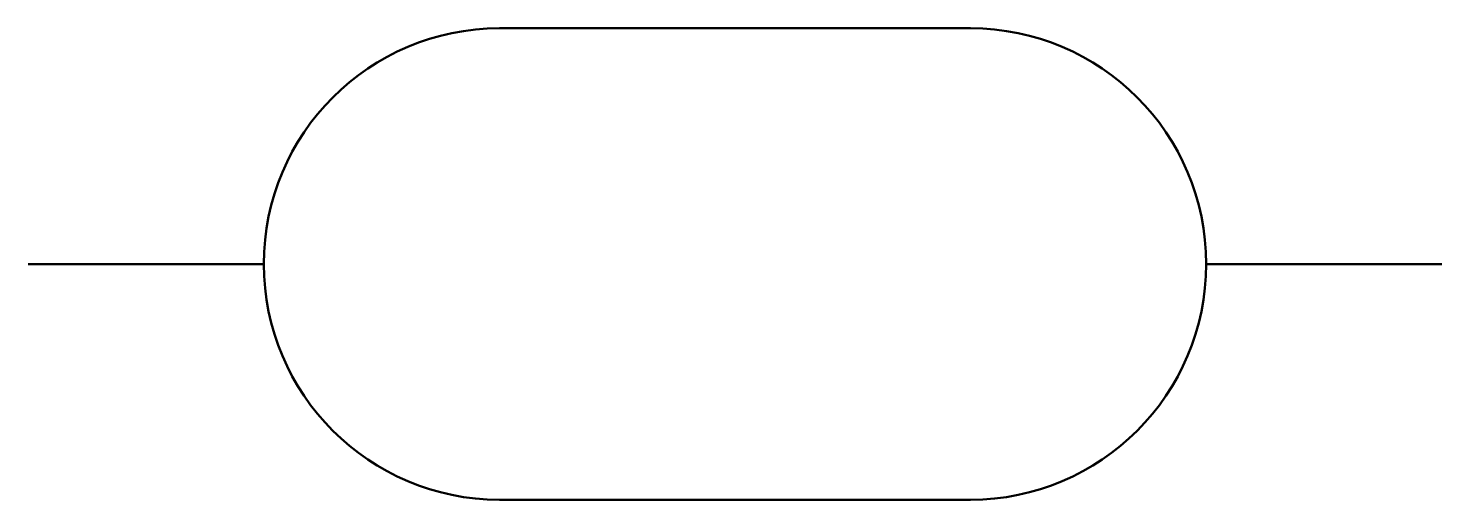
# Model space of a CAD drawing. Header units: millimetres. Extents: x 13.6 to 43.6, y -160.8 to -150.8.
import ezdxf

# ---------------------------------------------------------------- set-up
doc = ezdxf.new("R2010")
doc.units = ezdxf.units.MM
doc.linetypes.add('K5LT_BASIC', pattern=[0])

msp = doc.modelspace()

# ---------------------------------------------------------------- linework, layer by layer
at = {"color": 1, "linetype": 'K5LT_BASIC', "lineweight": 50}
for p, q in [((23.556, -150.784), (33.556, -150.784)), ((18.556, -155.784), (13.556, -155.784)), ((38.556, -155.784), (43.556, -155.784)), ((33.556, -160.784), (23.556, -160.784))]:
    msp.add_line(p, q, dxfattribs=at)
for centre, start, end in [((23.556, -155.784), 90, 270), ((33.556, -155.784), 270, 90)]:
    msp.add_arc(centre, 5, start, end, dxfattribs=at)

doc.saveas('drawing.dxf')
